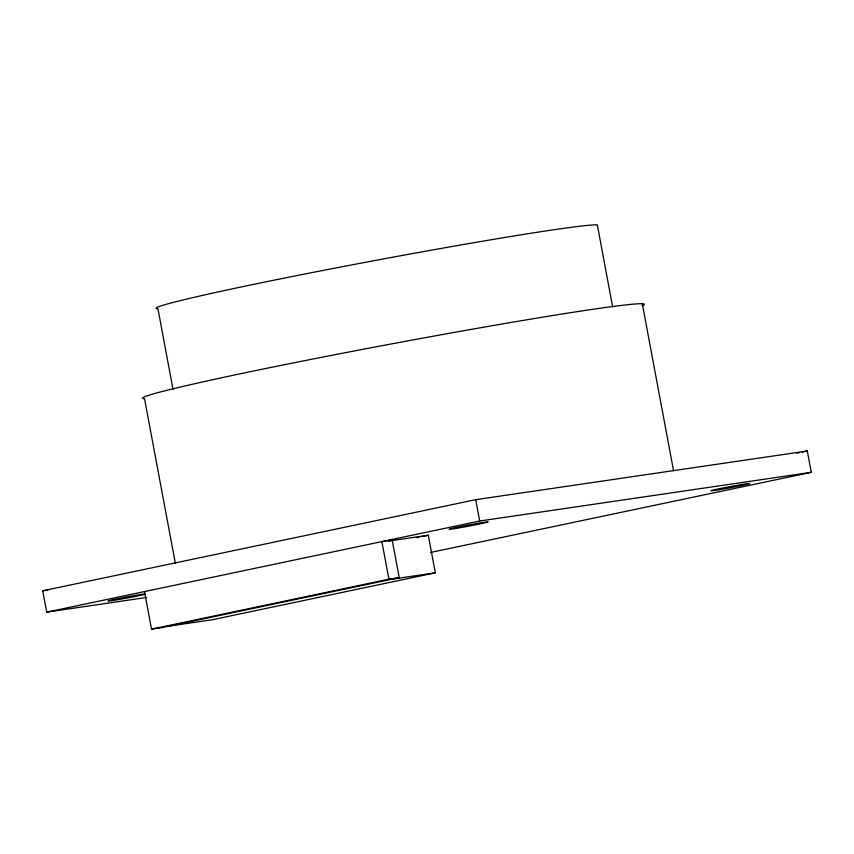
<?xml version="1.0" encoding="UTF-8"?>
<svg xmlns="http://www.w3.org/2000/svg" width="854" height="854" viewBox="0 0 854 854"><rect width="100%" height="100%" fill="white"/><g stroke="black" fill="none" stroke-linecap="round" stroke-linejoin="round"><path stroke-width="1.28" d="M146.696 597.458L46.692 612.147L42.7 590.808L475.699 499.675L807.308 450.987L811.3 472.326L430.469 552.474M796.878 453.186L799.483 452.631M802.087 452.086L807.308 450.987M46.692 612.147L479.692 521.015L811.3 472.326M388.57 540.849L392.189 540.091L399.224 577.656L161.854 627.615L151.542 629.131L144.507 591.566M416.56 537.721L419.165 537.166M421.78 536.622L428.292 535.244L435.326 572.82L212.443 619.726L169.103 626.089M151.542 629.131L388.912 579.172L399.224 577.656M42.7 590.808L47.963 590.039M392.189 540.091L381.877 541.607L388.912 579.172M388.88 541.03L428.292 535.244M391.975 579.183L435.326 572.82M642.304 303.736L673.55 470.735M612.617 306.714L597.309 224.869A225.371 6.683 -10.6 0 0 349.019 265.423A225.371 6.683 -10.6 0 0 157.947 308.774L173.02 389.317M475.699 499.675L479.692 521.015M175.316 563.181L144.55 398.786A255.325 7.579 -10.6 0 1 393.79 343.489A255.325 7.579 -10.6 0 1 642.208 305.764M145.297 594.267A19.589 0.576 -10.6 0 1 115.781 600.031A19.589 0.576 -10.6 0 1 115.824 599.081A19.589 0.576 -10.6 0 1 145.319 593.818M718.737 489.769A19.589 0.576 -10.6 0 0 749.556 483.62A19.589 0.576 -10.6 0 0 723.135 487.933A19.589 0.576 -10.6 0 0 718.737 489.769M457.2 528.178A19.589 0.576 -10.6 0 0 488.018 522.018A19.589 0.576 -10.6 0 0 461.598 526.331A19.589 0.576 -10.6 0 0 457.2 528.178"/></g></svg>
